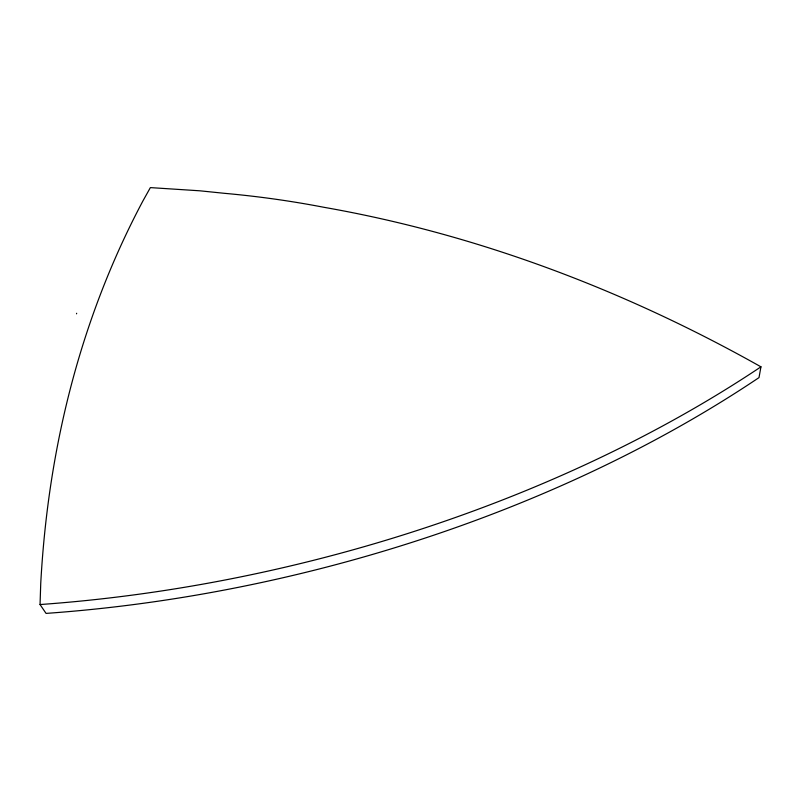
<?xml version="1.0" encoding="UTF-8"?>
<svg xmlns="http://www.w3.org/2000/svg" width="801" height="801" viewBox="0 0 801 801"><rect width="100%" height="100%" fill="white"/><g stroke="black" fill="none" stroke-linecap="round" stroke-linejoin="round"><path stroke-width="1.2" d="M40.05 604.545L40.741 583.428A2589.723 1449.56 33.8 0 1 142.908 200.961L150.368 187.604L199.9 190.808L224.58 193.331A2459.891 1535.217 -70.9 0 1 323.984 207.309C477.556 234.282 625.271 290.433 760.95 366.828L758.998 377.611A910.987 521.341 -13.2 0 1 46.047 613.396L40.05 604.545A918.447 521.161 -13.2 0 0 760.95 366.828M76.506 313.822L76.676 313.271"/></g></svg>
